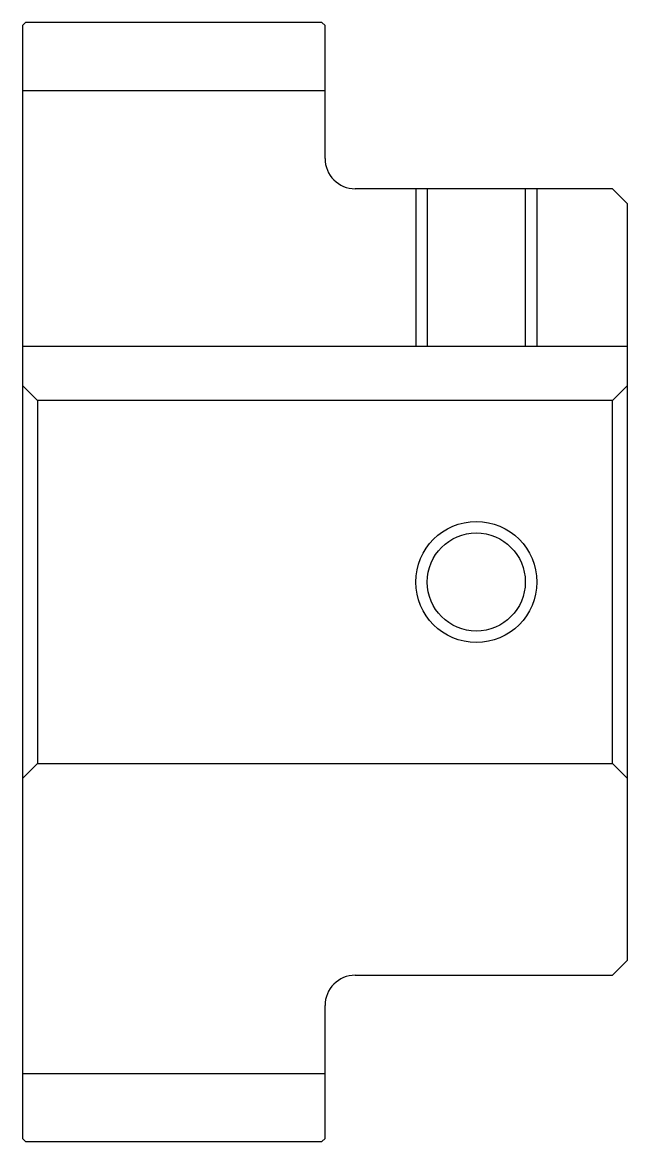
# Model space of a CAD drawing. Header units: metres. Extents: x 81 to 205, y 63 to 100.
# Drawn here: x 81 to 101, y 63 to 100 of the extents above.
import ezdxf

# ---------------------------------------------------------------- set-up
doc = ezdxf.new("R2010")
doc.units = ezdxf.units.M

msp = doc.modelspace()

# ---------------------------------------------------------------- linework, layer by layer
at = {"color": 4}
for p, q in [((81, 97.75), (91, 97.75)), ((81, 89.300003), (101, 89.300003)), ((100.5, 87.5), (101, 88)), ((81.5, 87.5), (81.5, 75.5)), ((100.5, 75.5), (101, 75)), ((81, 65.25), (91, 65.25))]:
    msp.add_line(p, q, dxfattribs=at)
for points in [[(91, 95.5), (91, 99.900002), (90.900002, 100), (81.099998, 100), (81, 99.900002), (81, 75)], [(92, 68.5), (100.5, 68.5), (101, 69), (101, 94), (100.5, 94.5), (92, 94.5)], [(94, 94.5), (94, 89.300003)], [(94.379997, 94.5), (94.379997, 89.300003)], [(97.620003, 94.5), (97.620003, 89.300003)], [(98, 94.5), (98, 89.300003)], [(81, 75), (81.5, 75.5), (100.5, 75.5), (100.5, 87.5), (81.5, 87.5), (81, 88)], [(81, 75), (81, 63.099998), (81.099998, 63), (90.900002, 63), (91, 63.099998), (91, 67.5)]]:
    msp.add_lwpolyline(points, dxfattribs=at)
at = {"color": 7}
msp.add_circle((96, 81.5), 2, dxfattribs=at)
at = {"color": 4}
msp.add_circle((96, 81.5), 1.62, dxfattribs=at)
for centre, start, end in [((92, 95.5), 180, 270), ((92, 67.5), 90, 180)]:
    msp.add_arc(centre, 1, start, end, dxfattribs=at)

doc.saveas('drawing.dxf')
